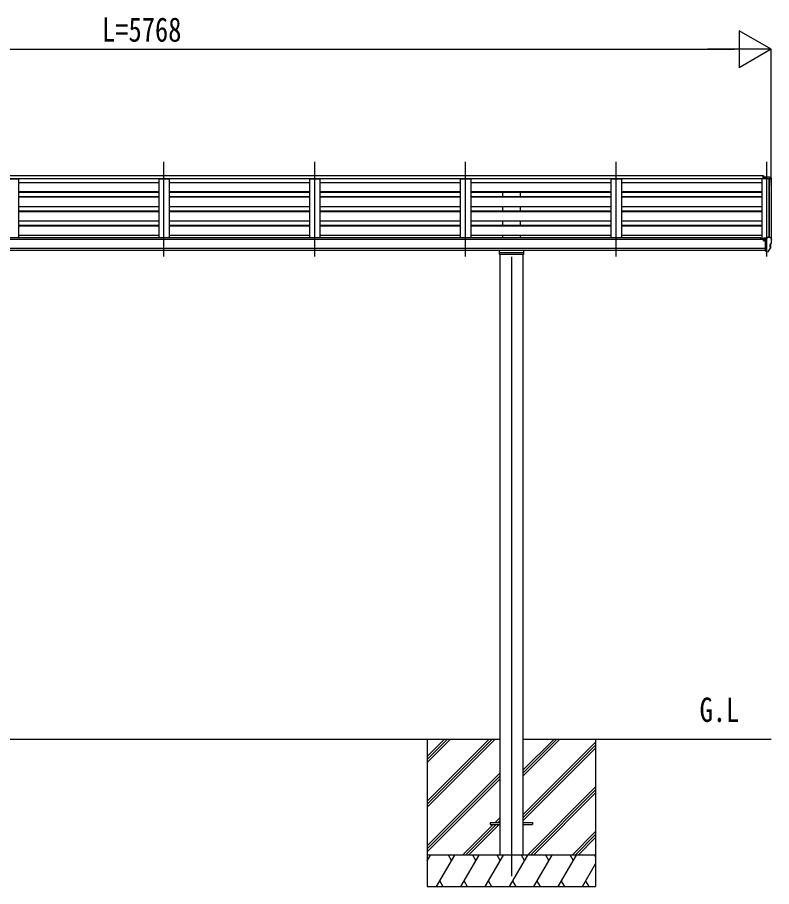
# Model space of a CAD drawing. Units: millimetres, scale not verified. Extents: x -14718 to 14718, y -10395 to 10395.
# Drawn here: x -863 to 2719, y -6038 to -1913 of the extents above; entities that cross this region are included whole.
import ezdxf
from ezdxf.enums import TextEntityAlignment as Align

# ---------------------------------------------------------------- set-up
doc = ezdxf.new("R2010")
doc.units = ezdxf.units.MM
doc.header["$LTSCALE"] = 50
for name, color, linetype in [('0-2_USER1', 3, 'Continuous'), ('0-3_YKK_12', 2, 'Continuous'), ('0-4_YKK_13', 4, 'Continuous'), ('0-5_YKK_A1', 4, 'Continuous'), ('0-6_YKK_D', 6, 'Continuous')]:
    doc.layers.add(name, color=color, linetype=linetype)
doc.styles.add('ＭＳ ゴシック', font='')
doc.styles.get('ＭＳ ゴシック').set_extended_font_data('MS Gothic')

msp = doc.modelspace()

# ---------------------------------------------------------------- linework, layer by layer
at = {"layer": '0-3_YKK_12'}
for p, q in [((-167.43, -3048.29), (-167.43, -2598.49)), ((548.57, -3048.29), (548.57, -2598.49)), ((1264.57, -3048.29), (1264.57, -2598.49)), ((1980.57, -3048.29), (1980.57, -2598.49)), ((2696.57, -3048.29), (2696.57, -2598.49)), ((1482.57, -3048.94), (1482.57, -5987.5))]:
    msp.add_line(p, q, dxfattribs=at)
at = {"layer": '0-4_YKK_13'}
for p, q in [((2678.57, -2664.22), (2678.57, -2678.66)), ((2679.57, -2664.22), (2679.57, -2678.66)), ((2690.07, -2670.58), (2680.07, -2670.67)), ((2680.07, -2675.77), (2680.07, -2670.67)), ((2680.07, -2675.77), (2690.07, -2675.77)), ((2708.57, -2670.58), (2690.07, -2670.58)), ((2690.07, -2678.66), (2690.07, -2675.77)), ((2696.57, -2678.66), (2696.57, -2670.58)), ((2708.57, -2670.58), (2710.9, -2670.73)), ((2711.66, -2671.15), (2715.73, -2676.96)), ((2718.57, -2679.95), (2718.57, -2680.58)), ((2680.1, -2962.24), (2680.1, -2966.57)), ((2695.1, -2961.07), (2681.1, -2961.13)), ((2684.6, -2961.11), (2684.6, -2959.22)), ((2685.42, -2958.8), (2695.1, -2958.08)), ((2690.1, -2966.12), (2696.6, -2965.72)), ((2695.1, -2957.3), (2696.6, -2957.3)), ((2695.1, -2957.3), (2695.1, -2963.47)), ((2696.6, -3024.89), (2696.6, -2956.39)), ((2711.69, -2956.95), (2715.76, -2962.76)), ((2718.6, -2965.76), (2718.6, -2966.39)), ((2685.1, -2971.3), (2684.8, -2971.3)), ((2685.63, -2971.3), (2685.1, -2971.3)), ((2704.22, -3023.07), (2713.97, -3007.69)), ((2710.6, -2990.64), (2710.6, -3002.2)), ((2717.11, -2983.71), (2710.89, -2989.93)), ((2714.37, -3006.19), (2714.37, -2986.45)), ((1428.57, -3028.53), (1536.57, -3028.53)), ((2690.1, -3021.69), (2695.6, -3021.69)), ((2696.1, -3022.69), (2695.6, -3021.69)), ((2696.6, -3022.69), (2696.1, -3022.69)), ((2698.1, -3024.79), (2696.6, -3024.89)), ((2698.1, -3024.79), (2701.81, -3024.57)), ((1382.57, -5733), (1382.57, -5742)), ((1382.57, -5733), (1427.57, -5733)), ((1382.57, -5742), (1427.57, -5742)), ((1537.57, -5733), (1582.57, -5733)), ((1537.57, -5742), (1582.57, -5742)), ((1582.57, -5733), (1582.57, -5742))]:
    msp.add_line(p, q, dxfattribs=at)
for points in [[(2679.57, -2664.22), (2677.07, -2664.22), (2677.07, -2678.66)], [(2685.42, -2958.8), (2685.26, -2958.82), (2685.1, -2958.85), (2684.96, -2958.89), (2684.83, -2958.94), (2684.73, -2959.01), (2684.66, -2959.07), (2684.61, -2959.14), (2684.6, -2959.22)], [(2690.1, -3021.69), (2690.1, -2963.47), (2695.1, -2963.47)], [(2696.6, -2956.39), (2708.6, -2956.39), (2710.93, -2956.53)], [(2680.1, -2969.69), (2680.1, -2971.3), (2679.63, -2971.3)], [(2684.8, -2970.11), (2684.8, -2971.3), (2680.1, -2971.3)], [(2696.6, -3011), (2693.44, -3010.59), (2690.1, -3010.16)], [(1539.57, -3020.85), (1539.57, -3037.79), (1425.57, -3037.79), (1425.57, -3020.85)]]:
    msp.add_lwpolyline(points, dxfattribs=at)
for centre, radius, start, end in [((2710.84, -2671.72), 1, 35, 86.5), ((2715.57, -2679.95), 3, 0, 87), ((2516.57, -2680.58), 202, 351.91451, 0), ((2682.6, -2971.3), 2.5, 28.35764, 180), ((2710.87, -2957.53), 1, 35, 86.5), ((2715.6, -2965.76), 3, 0, 87), ((2526.11, -2966.38), 192.49, 355.39685, 359.9992), ((2682.6, -2971.3), 2.5, 0, 28.35764), ((2711.6, -2990.64), 1, 135, 180), ((2711.6, -3002.2), 1, 180, 266.70942), ((2711.37, -3006.19), 3, 330, 86.70942), ((2714.99, -2981.59), 3, 315, 355.39685), ((2701.62, -3021.57), 3, 273.5, 330)]:
    msp.add_arc(centre, radius, start, end, dxfattribs=at)
msp.add_ellipse((2681.1, -2962.23), major_axis=(0.02, 1.1), ratio=0.906239, start_param=0.0206394, end_param=1.5914357, dxfattribs=at)
at = {"layer": '0-5_YKK_A1'}
for p, q in [((2677.07, -2678.66), (-3011.93, -2678.66)), ((-908.43, -2678.66), (-858.43, -2678.66)), ((-858.43, -2678.66), (-858.43, -2959.86)), ((-192.43, -2678.66), (-192.43, -2959.86)), ((-192.43, -2678.66), (-142.43, -2678.66)), ((-142.43, -2678.66), (-142.43, -2959.86)), ((523.57, -2678.66), (523.57, -2959.86)), ((523.57, -2678.66), (573.57, -2678.66)), ((573.57, -2678.66), (573.57, -2959.86)), ((1239.57, -2678.66), (1239.57, -2959.86)), ((1239.57, -2678.66), (1289.57, -2678.66)), ((1289.57, -2678.66), (1289.57, -2959.86)), ((1955.57, -2678.66), (1955.57, -2959.86)), ((1955.57, -2678.66), (2005.57, -2678.66)), ((2005.57, -2678.66), (2005.57, -2959.86)), ((2671.57, -2678.66), (2671.57, -2961.52)), ((2707.49, -2678.86), (2706.87, -2680.48)), ((2707.57, -2678.75), (2707.57, -2956.39)), ((2715.62, -2679.08), (2707.79, -2678.67)), ((2716.56, -2679.96), (2716.57, -2962.93)), ((-858.43, -2695.94), (-192.43, -2695.94)), ((-142.43, -2695.94), (523.57, -2695.94)), ((573.57, -2695.94), (1239.57, -2695.94)), ((1289.57, -2695.94), (1955.57, -2695.94)), ((2005.57, -2695.94), (2671.57, -2695.94)), ((-858.43, -2739.48), (-192.43, -2739.48)), ((-858.43, -2740.55), (-192.43, -2740.55)), ((-858.43, -2741.84), (-192.43, -2741.84)), ((-858.43, -2762.3), (-192.43, -2762.3)), ((-142.43, -2739.48), (523.57, -2739.48)), ((-142.43, -2740.55), (523.57, -2740.55)), ((-142.43, -2741.84), (523.57, -2741.84)), ((-142.43, -2762.3), (523.57, -2762.3)), ((573.57, -2739.48), (1239.57, -2739.48)), ((573.57, -2740.55), (1239.57, -2740.55)), ((573.57, -2741.84), (1239.57, -2741.84)), ((573.57, -2762.3), (1239.57, -2762.3)), ((1289.57, -2739.48), (1955.57, -2739.48)), ((1289.57, -2740.55), (1955.57, -2740.55)), ((1289.57, -2741.84), (1955.57, -2741.84)), ((1289.57, -2762.3), (1955.57, -2762.3)), ((1440.07, -2741.84), (1440.07, -2762.3)), ((1525.07, -2741.84), (1525.07, -2762.3)), ((2005.57, -2739.48), (2671.57, -2739.48)), ((2005.57, -2740.55), (2671.57, -2740.55)), ((2005.57, -2741.84), (2671.57, -2741.84)), ((2005.57, -2762.3), (2671.57, -2762.3)), ((-858.43, -2765.33), (-192.43, -2765.33)), ((-142.43, -2765.33), (523.57, -2765.33)), ((573.57, -2765.33), (1239.57, -2765.33)), ((1289.57, -2765.33), (1955.57, -2765.33)), ((2005.57, -2765.33), (2671.57, -2765.33)), ((-858.43, -2809.99), (-192.43, -2809.99)), ((-858.43, -2830.79), (-192.43, -2830.79)), ((-858.43, -2833.83), (-192.43, -2833.83)), ((-142.43, -2809.99), (523.57, -2809.99)), ((-142.43, -2830.79), (523.57, -2830.79)), ((-142.43, -2833.83), (523.57, -2833.83)), ((573.57, -2809.99), (1239.57, -2809.99)), ((573.57, -2830.79), (1239.57, -2830.79)), ((573.57, -2833.83), (1239.57, -2833.83)), ((1289.57, -2809.99), (1955.57, -2809.99)), ((1289.57, -2830.79), (1955.57, -2830.79)), ((1289.57, -2833.83), (1955.57, -2833.83)), ((1440.07, -2809.99), (1440.07, -2830.79)), ((1525.07, -2809.99), (1525.07, -2830.79)), ((2005.57, -2809.99), (2671.57, -2809.99)), ((2005.57, -2830.79), (2671.57, -2830.79)), ((2005.57, -2833.83), (2671.57, -2833.83)), ((-858.43, -2878.48), (-192.43, -2878.48)), ((-142.43, -2878.48), (523.57, -2878.48)), ((573.57, -2878.48), (1239.57, -2878.48)), ((1289.57, -2878.48), (1955.57, -2878.48)), ((1440.07, -2878.48), (1440.07, -2899.28)), ((1525.07, -2878.48), (1525.07, -2899.28)), ((2005.57, -2878.48), (2671.57, -2878.48)), ((-858.43, -2899.28), (-192.43, -2899.28)), ((-858.43, -2902.32), (-192.43, -2902.32)), ((-142.43, -2899.28), (523.57, -2899.28)), ((-142.43, -2902.32), (523.57, -2902.32)), ((573.57, -2899.28), (1239.57, -2899.28)), ((573.57, -2902.32), (1239.57, -2902.32)), ((1289.57, -2899.28), (1955.57, -2899.28)), ((1289.57, -2902.32), (1955.57, -2902.32)), ((2005.57, -2899.28), (2671.57, -2899.28)), ((2005.57, -2902.32), (2671.57, -2902.32)), ((2690.07, -2966.57), (-3024.93, -2966.57)), ((2666.57, -2959.86), (-3001.43, -2959.86)), ((-858.43, -2946.97), (-192.43, -2946.97)), ((-142.43, -2946.97), (523.57, -2946.97)), ((573.57, -2946.97), (1239.57, -2946.97)), ((1289.57, -2946.97), (1955.57, -2946.97)), ((1440.07, -2946.97), (1440.07, -2959.86)), ((1525.07, -2946.97), (1525.07, -2959.86)), ((2005.57, -2946.97), (2671.57, -2946.97)), ((2666.57, -2966.57), (2666.57, -2959.86)), ((2695.07, -2961.52), (2671.57, -2961.52)), ((-3024.93, -3007.79), (2690.07, -3007.79)), ((2690.07, -3019.65), (-3024.93, -3019.56)), ((1427.57, -3037.79), (1427.57, -5887.5)), ((1537.57, -3037.79), (1537.57, -5887.5)), ((-1762.43, -5337.5), (1427.57, -5337.5)), ((1082.57, -5337.5), (1082.57, -6037.5)), ((1082.57, -5631.68), (1376.75, -5337.5)), ((1082.57, -5645.82), (1390.89, -5337.5)), ((1082.57, -5659.96), (1405.03, -5337.5)), ((1082.57, -5447.83), (1192.9, -5337.5)), ((1082.57, -5433.69), (1178.76, -5337.5)), ((1082.57, -5419.55), (1164.62, -5337.5)), ((1537.57, -5337.5), (2716.57, -5337.5)), ((1537.57, -5513.33), (1713.4, -5337.5)), ((1537.57, -5499.19), (1699.26, -5337.5)), ((1537.57, -5485.05), (1685.12, -5337.5)), ((1537.57, -5697.18), (1882.57, -5352.18)), ((1882.57, -5337.5), (1882.57, -6037.5)), ((1537.57, -5711.32), (1882.57, -5366.32)), ((1537.57, -5725.46), (1882.57, -5380.46)), ((1082.57, -5843.81), (1427.57, -5498.81)), ((1082.57, -5857.95), (1427.57, -5512.95)), ((1082.57, -5872.09), (1427.57, -5527.09)), ((1559.38, -5887.5), (1882.57, -5564.31)), ((1573.52, -5887.5), (1882.57, -5578.45)), ((1587.66, -5887.5), (1882.57, -5592.59)), ((1405.51, -5733), (1427.57, -5710.94)), ((1419.65, -5733), (1427.57, -5725.08)), ((1251.01, -5887.5), (1396.51, -5742)), ((1265.15, -5887.5), (1410.65, -5742)), ((1279.3, -5887.5), (1424.8, -5742)), ((1771.51, -5887.5), (1882.57, -5776.44)), ((1785.65, -5887.5), (1882.57, -5790.58)), ((1799.8, -5887.5), (1882.57, -5804.73)), ((1882.57, -5887.5), (1082.57, -5887.5)), ((1082.57, -5915), (1098.45, -5887.5)), ((1127.32, -6037.5), (1213.92, -5887.5)), ((1198.92, -5913.48), (1183.92, -5887.5)), ((1242.79, -6037.5), (1329.39, -5887.5)), ((1314.39, -5913.48), (1299.39, -5887.5)), ((1358.26, -6037.5), (1444.86, -5887.5)), ((1429.86, -5913.48), (1414.86, -5887.5)), ((1473.73, -6037.5), (1560.33, -5887.5)), ((1545.33, -5913.48), (1530.33, -5887.5)), ((1589.2, -6037.5), (1675.8, -5887.5)), ((1660.8, -5913.48), (1645.8, -5887.5)), ((1704.67, -6037.5), (1791.27, -5887.5)), ((1761.27, -5887.5), (1776.27, -5913.48)), ((1876.74, -5887.5), (1882.57, -5897.6)), ((1820.14, -6037.5), (1882.57, -5929.36)), ((1142.31, -6011.52), (1157.31, -6037.5)), ((1257.78, -6011.52), (1272.78, -6037.5)), ((1373.26, -6011.52), (1388.26, -6037.5)), ((1488.73, -6011.52), (1503.72, -6037.5)), ((1604.2, -6011.52), (1619.19, -6037.5)), ((1719.67, -6011.52), (1734.66, -6037.5)), ((1835.13, -6011.52), (1850.13, -6037.5)), ((1082.57, -6037.5), (1882.57, -6037.5))]:
    msp.add_line(p, q, dxfattribs=at)
for points in [[(2677.07, -2664.22), (-3011.93, -2664.22), (-3011.93, -2678.66)], [(2706.87, -2956.39), (2706.87, -2678.66), (2671.57, -2678.66)]]:
    msp.add_lwpolyline(points, dxfattribs=at)
msp.add_circle((2682.6, -2971.3), 3, dxfattribs=at)
for centre, radius, start, end in [((2707.77, -2678.97), 0.3, 86.98858, 159), ((2715.57, -2680.08), 1, 6.67014, 87)]:
    msp.add_arc(centre, radius, start, end, dxfattribs=at)
at = {"layer": '0-6_YKK_D'}
for p, q in [((2716.57, -2064.22), (2565.01, -1976.72)), ((2565.01, -1976.72), (2565.01, -2151.72)), ((-2876.43, -2064.22), (2541.57, -2064.22)), ((2716.57, -2064.22), (2413.46, -2064.22)), ((2716.57, -2064.22), (2565.01, -2151.72)), ((2716.57, -2698.94), (2716.57, -2063.22))]:
    msp.add_line(p, q, dxfattribs=at)

# ---------------------------------------------------------------- texts
at = {"layer": '0-2_USER1', "style": 'ＭＳ ゴシック', "width": 0.8}
msp.add_text('G.L', height=115.5, dxfattribs=at).set_placement((2376.5, -5290.5), align=Align.BOTTOM_LEFT)
at = {"layer": '0-6_YKK_D', "style": 'ＭＳ ゴシック', "width": 0.8}
msp.add_text('L=5768', height=115.5, dxfattribs=at).set_placement((-461.43, -2063.22), align=Align.BOTTOM_LEFT)

doc.saveas('drawing.dxf')
